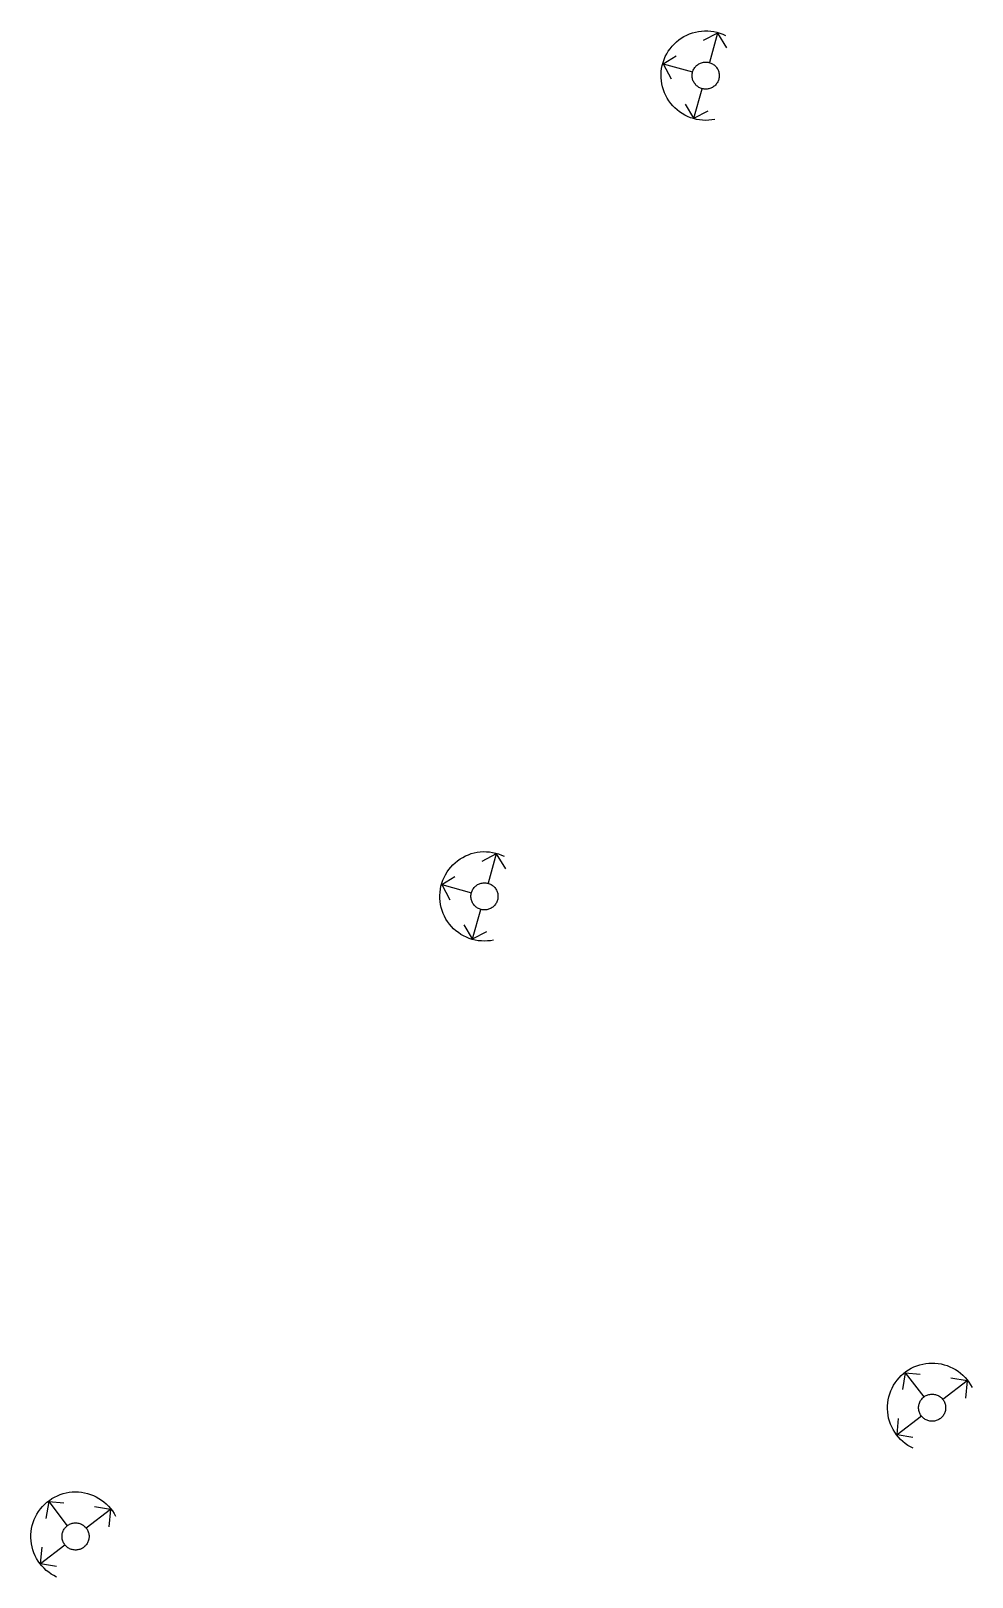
# Model space of a CAD drawing. Header units: inches. Extents: x 1390672 to 1398270, y 354915 to 360781.
# Drawn here: x 1392062 to 1392216.5, y 356012.5 to 356266.5 of the extents above; entities that cross this region are included whole.
import ezdxf

# ---------------------------------------------------------------- set-up
doc = ezdxf.new("R2010")
doc.units = ezdxf.units.IN
doc.header["$MEASUREMENT"] = 0

msp = doc.modelspace()

# ---------------------------------------------------------------- linework, layer by layer
for points in [[(1392174.32, 356251.92), (1392173.82, 356251.83), (1392173.31, 356251.78), (1392172.8, 356251.77), (1392172.3, 356251.79), (1392171.79, 356251.84), (1392171.29, 356251.93), (1392170.8, 356252.05), (1392170.32, 356252.21), (1392169.84, 356252.4), (1392169.39, 356252.62), (1392168.95, 356252.87), (1392168.52, 356253.16), (1392168.12, 356253.47), (1392167.74, 356253.8), (1392167.39, 356254.17), (1392167.06, 356254.56), (1392166.76, 356254.97), (1392166.49, 356255.39), (1392166.24, 356255.84), (1392166.03, 356256.3), (1392165.86, 356256.78), (1392165.71, 356257.27), (1392165.6, 356257.76), (1392165.52, 356258.26), (1392165.48, 356258.77), (1392165.48, 356259.28), (1392165.51, 356259.79), (1392165.57, 356260.29), (1392165.67, 356260.79), (1392165.8, 356261.28), (1392165.97, 356261.76), (1392166.17, 356262.23), (1392166.4, 356262.68), (1392166.66, 356263.11), (1392166.95, 356263.53), (1392167.27, 356263.93), (1392167.62, 356264.3), (1392167.99, 356264.65), (1392168.38, 356264.97), (1392168.8, 356265.26), (1392169.23, 356265.52), (1392169.68, 356265.76), (1392170.15, 356265.96), (1392170.63, 356266.12), (1392171.12, 356266.26), (1392171.62, 356266.36), (1392172.12, 356266.43), (1392172.63, 356266.46), (1392173.14, 356266.45), (1392173.64, 356266.41), (1392174.15, 356266.34), (1392174.64, 356266.23), (1392175.13, 356266.09), (1392175.61, 356265.91), (1392176.07, 356265.7)], [(1392174.75, 356266.09), (1392172.37, 356264.86)], [(1392174.75, 356266.09), (1392173.4, 356261.26)], [(1392174.75, 356266.09), (1392176.24, 356263.66)], [(1392165.83, 356261.06), (1392167.94, 356262.36)], [(1392165.83, 356261.06), (1392170.66, 356259.72)], [(1392165.83, 356261.06), (1392167.11, 356258.57)], [(1392175.03, 356259.12), (1392175.02, 356258.96), (1392175.01, 356258.81), (1392174.98, 356258.65), (1392174.94, 356258.5), (1392174.9, 356258.36), (1392174.84, 356258.21), (1392174.77, 356258.07), (1392174.69, 356257.94), (1392174.6, 356257.81), (1392174.51, 356257.69), (1392174.4, 356257.57), (1392174.29, 356257.46), (1392174.17, 356257.36), (1392174.05, 356257.27), (1392173.92, 356257.19), (1392173.78, 356257.12), (1392173.64, 356257.05), (1392173.49, 356257), (1392173.34, 356256.96), (1392173.19, 356256.92), (1392173.04, 356256.9), (1392172.88, 356256.89), (1392172.72, 356256.89), (1392172.57, 356256.9), (1392172.42, 356256.92), (1392172.26, 356256.96), (1392172.11, 356257), (1392171.97, 356257.05), (1392171.83, 356257.12), (1392171.69, 356257.19), (1392171.56, 356257.27), (1392171.43, 356257.36), (1392171.31, 356257.46), (1392171.2, 356257.57), (1392171.1, 356257.69), (1392171, 356257.81), (1392170.91, 356257.94), (1392170.84, 356258.07), (1392170.77, 356258.21), (1392170.71, 356258.36), (1392170.66, 356258.5), (1392170.62, 356258.65), (1392170.6, 356258.81), (1392170.58, 356258.96), (1392170.58, 356259.12), (1392170.58, 356259.27), (1392170.6, 356259.43), (1392170.62, 356259.58), (1392170.66, 356259.73), (1392170.71, 356259.88), (1392170.77, 356260.02), (1392170.84, 356260.16), (1392170.91, 356260.3), (1392171, 356260.43), (1392171.1, 356260.55), (1392171.2, 356260.66), (1392171.31, 356260.77), (1392171.43, 356260.87), (1392171.56, 356260.96), (1392171.69, 356261.05), (1392171.83, 356261.12), (1392171.97, 356261.18), (1392172.11, 356261.24), (1392172.26, 356261.28), (1392172.42, 356261.31), (1392172.57, 356261.33), (1392172.72, 356261.34), (1392172.88, 356261.34), (1392173.04, 356261.33), (1392173.19, 356261.31), (1392173.34, 356261.28), (1392173.49, 356261.24), (1392173.64, 356261.18), (1392173.78, 356261.12), (1392173.92, 356261.05), (1392174.05, 356260.96), (1392174.17, 356260.87), (1392174.29, 356260.77), (1392174.4, 356260.66), (1392174.51, 356260.55), (1392174.6, 356260.43), (1392174.69, 356260.3), (1392174.77, 356260.16), (1392174.84, 356260.02), (1392174.9, 356259.88), (1392174.94, 356259.73), (1392174.98, 356259.58), (1392175.01, 356259.43), (1392175.02, 356259.27), (1392175.03, 356259.12)], [(1392170.86, 356252.14), (1392172.2, 356256.97)], [(1392170.86, 356252.14), (1392169.46, 356254.42)], [(1392170.86, 356252.14), (1392173.19, 356253.34)], [(1392137.98, 356117.13), (1392137.48, 356117.05), (1392136.98, 356117), (1392136.47, 356116.98), (1392135.96, 356117), (1392135.46, 356117.05), (1392134.96, 356117.14), (1392134.46, 356117.26), (1392133.98, 356117.42), (1392133.51, 356117.61), (1392133.05, 356117.83), (1392132.61, 356118.08), (1392132.19, 356118.37), (1392131.79, 356118.68), (1392131.41, 356119.02), (1392131.05, 356119.38), (1392130.72, 356119.77), (1392130.42, 356120.18), (1392130.15, 356120.61), (1392129.91, 356121.05), (1392129.7, 356121.52), (1392129.52, 356121.99), (1392129.38, 356122.48), (1392129.26, 356122.97), (1392129.19, 356123.48), (1392129.15, 356123.98), (1392129.14, 356124.49), (1392129.17, 356125), (1392129.23, 356125.5), (1392129.33, 356126), (1392129.47, 356126.49), (1392129.63, 356126.97), (1392129.83, 356127.44), (1392130.06, 356127.89), (1392130.33, 356128.33), (1392130.62, 356128.74), (1392130.94, 356129.14), (1392131.28, 356129.51), (1392131.65, 356129.86), (1392132.05, 356130.18), (1392132.46, 356130.47), (1392132.9, 356130.73), (1392133.35, 356130.97), (1392133.82, 356131.17), (1392134.29, 356131.34), (1392134.78, 356131.47), (1392135.28, 356131.57), (1392135.79, 356131.64), (1392136.29, 356131.67), (1392136.8, 356131.66), (1392137.31, 356131.62), (1392137.81, 356131.55), (1392138.31, 356131.44), (1392138.79, 356131.3), (1392139.27, 356131.12), (1392139.73, 356130.91)], [(1392138.41, 356131.3), (1392136.03, 356130.08)], [(1392138.41, 356131.3), (1392137.07, 356126.47)], [(1392138.41, 356131.3), (1392139.91, 356128.87)], [(1392129.49, 356126.28), (1392131.61, 356127.57)], [(1392129.49, 356126.28), (1392134.32, 356124.93)], [(1392129.49, 356126.28), (1392130.78, 356123.78)], [(1392138.69, 356124.33), (1392138.69, 356124.17), (1392138.67, 356124.02), (1392138.64, 356123.87), (1392138.61, 356123.72), (1392138.56, 356123.57), (1392138.5, 356123.42), (1392138.43, 356123.28), (1392138.35, 356123.15), (1392138.27, 356123.02), (1392138.17, 356122.9), (1392138.07, 356122.78), (1392137.96, 356122.67), (1392137.84, 356122.57), (1392137.71, 356122.48), (1392137.58, 356122.4), (1392137.44, 356122.33), (1392137.3, 356122.26), (1392137.15, 356122.21), (1392137.01, 356122.17), (1392136.85, 356122.14), (1392136.7, 356122.11), (1392136.54, 356122.1), (1392136.39, 356122.1), (1392136.23, 356122.11), (1392136.08, 356122.14), (1392135.93, 356122.17), (1392135.78, 356122.21), (1392135.63, 356122.26), (1392135.49, 356122.33), (1392135.35, 356122.4), (1392135.22, 356122.48), (1392135.1, 356122.57), (1392134.98, 356122.67), (1392134.86, 356122.78), (1392134.76, 356122.9), (1392134.66, 356123.02), (1392134.58, 356123.15), (1392134.5, 356123.28), (1392134.43, 356123.42), (1392134.37, 356123.57), (1392134.33, 356123.72), (1392134.29, 356123.87), (1392134.26, 356124.02), (1392134.24, 356124.17), (1392134.24, 356124.33), (1392134.24, 356124.48), (1392134.26, 356124.64), (1392134.29, 356124.79), (1392134.33, 356124.94), (1392134.37, 356125.09), (1392134.43, 356125.24), (1392134.5, 356125.37), (1392134.58, 356125.51), (1392134.66, 356125.64), (1392134.76, 356125.76), (1392134.86, 356125.88), (1392134.98, 356125.98), (1392135.1, 356126.08), (1392135.22, 356126.18), (1392135.35, 356126.26), (1392135.49, 356126.33), (1392135.63, 356126.39), (1392135.78, 356126.45), (1392135.93, 356126.49), (1392136.08, 356126.52), (1392136.23, 356126.54), (1392136.39, 356126.55), (1392136.54, 356126.55), (1392136.7, 356126.54), (1392136.85, 356126.52), (1392137.01, 356126.49), (1392137.15, 356126.45), (1392137.3, 356126.39), (1392137.44, 356126.33), (1392137.58, 356126.26), (1392137.71, 356126.18), (1392137.84, 356126.08), (1392137.96, 356125.98), (1392138.07, 356125.88), (1392138.17, 356125.76), (1392138.27, 356125.64), (1392138.35, 356125.51), (1392138.43, 356125.37), (1392138.5, 356125.24), (1392138.56, 356125.09), (1392138.61, 356124.94), (1392138.64, 356124.79), (1392138.67, 356124.64), (1392138.69, 356124.48), (1392138.69, 356124.33)], [(1392134.52, 356117.35), (1392135.87, 356122.18)], [(1392134.52, 356117.35), (1392133.12, 356119.63)], [(1392134.52, 356117.35), (1392136.85, 356118.56)], [(1392206.89, 356033.68), (1392206.43, 356033.91), (1392206, 356034.17), (1392205.58, 356034.47), (1392205.19, 356034.79), (1392204.81, 356035.13), (1392204.47, 356035.5), (1392204.15, 356035.9), (1392203.85, 356036.31), (1392203.59, 356036.75), (1392203.36, 356037.2), (1392203.16, 356037.66), (1392202.99, 356038.14), (1392202.85, 356038.63), (1392202.75, 356039.13), (1392202.69, 356039.64), (1392202.66, 356040.14), (1392202.66, 356040.65), (1392202.7, 356041.16), (1392202.77, 356041.66), (1392202.88, 356042.16), (1392203.03, 356042.64), (1392203.2, 356043.12), (1392203.41, 356043.58), (1392203.65, 356044.03), (1392203.92, 356044.46), (1392204.22, 356044.87), (1392204.55, 356045.26), (1392204.9, 356045.63), (1392205.28, 356045.97), (1392205.68, 356046.28), (1392206.1, 356046.56), (1392206.54, 356046.82), (1392207, 356047.04), (1392207.47, 356047.23), (1392207.95, 356047.39), (1392208.44, 356047.51), (1392208.94, 356047.61), (1392209.45, 356047.66), (1392209.96, 356047.68), (1392210.46, 356047.67), (1392210.97, 356047.62), (1392211.47, 356047.53), (1392211.96, 356047.41), (1392212.45, 356047.26), (1392212.92, 356047.08), (1392213.38, 356046.86), (1392213.82, 356046.61), (1392214.25, 356046.33), (1392214.65, 356046.02), (1392215.03, 356045.68), (1392215.39, 356045.32), (1392215.72, 356044.94), (1392216.03, 356044.53), (1392216.3, 356044.11), (1392216.55, 356043.66)], [(1392205.57, 356046.09), (1392205.1, 356043.32)], [(1392205.57, 356046.09), (1392208.63, 356042.12)], [(1392205.57, 356046.09), (1392208.04, 356045.86)], [(1392215.73, 356044.77), (1392211.75, 356041.71)], [(1392215.73, 356044.77), (1392213.08, 356045.21)], [(1392215.73, 356044.77), (1392215.46, 356041.92)], [(1392212.21, 356040.35), (1392212.21, 356040.2), (1392212.19, 356040.04), (1392212.16, 356039.89), (1392212.13, 356039.74), (1392212.08, 356039.59), (1392212.02, 356039.44), (1392211.95, 356039.31), (1392211.87, 356039.17), (1392211.79, 356039.04), (1392211.69, 356038.92), (1392211.59, 356038.8), (1392211.48, 356038.7), (1392211.36, 356038.6), (1392211.23, 356038.5), (1392211.1, 356038.42), (1392210.96, 356038.35), (1392210.82, 356038.29), (1392210.67, 356038.23), (1392210.53, 356038.19), (1392210.37, 356038.16), (1392210.22, 356038.14), (1392210.06, 356038.13), (1392209.91, 356038.13), (1392209.75, 356038.14), (1392209.6, 356038.16), (1392209.45, 356038.19), (1392209.3, 356038.23), (1392209.15, 356038.29), (1392209.01, 356038.35), (1392208.87, 356038.42), (1392208.74, 356038.5), (1392208.62, 356038.6), (1392208.5, 356038.7), (1392208.38, 356038.8), (1392208.28, 356038.92), (1392208.18, 356039.04), (1392208.1, 356039.17), (1392208.02, 356039.31), (1392207.95, 356039.44), (1392207.89, 356039.59), (1392207.85, 356039.74), (1392207.81, 356039.89), (1392207.78, 356040.04), (1392207.76, 356040.2), (1392207.76, 356040.35), (1392207.76, 356040.51), (1392207.78, 356040.66), (1392207.81, 356040.81), (1392207.85, 356040.96), (1392207.89, 356041.11), (1392207.95, 356041.26), (1392208.02, 356041.4), (1392208.1, 356041.53), (1392208.18, 356041.66), (1392208.28, 356041.78), (1392208.38, 356041.9), (1392208.5, 356042.01), (1392208.62, 356042.11), (1392208.74, 356042.2), (1392208.87, 356042.28), (1392209.01, 356042.35), (1392209.15, 356042.42), (1392209.3, 356042.47), (1392209.45, 356042.51), (1392209.6, 356042.54), (1392209.75, 356042.57), (1392209.91, 356042.58), (1392210.06, 356042.58), (1392210.22, 356042.57), (1392210.37, 356042.54), (1392210.53, 356042.51), (1392210.67, 356042.47), (1392210.82, 356042.42), (1392210.96, 356042.35), (1392211.1, 356042.28), (1392211.23, 356042.2), (1392211.36, 356042.11), (1392211.48, 356042.01), (1392211.59, 356041.9), (1392211.69, 356041.78), (1392211.79, 356041.66), (1392211.87, 356041.53), (1392211.95, 356041.4), (1392212.02, 356041.26), (1392212.08, 356041.11), (1392212.13, 356040.96), (1392212.16, 356040.81), (1392212.19, 356040.66), (1392212.21, 356040.51), (1392212.21, 356040.35)], [(1392204.25, 356035.94), (1392208.22, 356038.99)], [(1392204.25, 356035.94), (1392204.49, 356038.6)], [(1392204.25, 356035.94), (1392206.83, 356035.5)], [(1392066.21, 356012.54), (1392065.76, 356012.77), (1392065.33, 356013.03), (1392064.91, 356013.32), (1392064.51, 356013.64), (1392064.14, 356013.99), (1392063.79, 356014.36), (1392063.47, 356014.75), (1392063.18, 356015.17), (1392062.92, 356015.6), (1392062.68, 356016.05), (1392062.48, 356016.52), (1392062.32, 356017), (1392062.18, 356017.49), (1392062.08, 356017.99), (1392062.01, 356018.49), (1392061.98, 356019), (1392061.99, 356019.51), (1392062.03, 356020.01), (1392062.1, 356020.52), (1392062.21, 356021.01), (1392062.35, 356021.5), (1392062.53, 356021.98), (1392062.74, 356022.44), (1392062.98, 356022.89), (1392063.25, 356023.32), (1392063.55, 356023.73), (1392063.88, 356024.12), (1392064.23, 356024.48), (1392064.61, 356024.82), (1392065.01, 356025.13), (1392065.43, 356025.42), (1392065.87, 356025.67), (1392066.33, 356025.9), (1392066.8, 356026.09), (1392067.28, 356026.25), (1392067.77, 356026.37), (1392068.27, 356026.46), (1392068.78, 356026.52), (1392069.28, 356026.54), (1392069.79, 356026.52), (1392070.3, 356026.47), (1392070.8, 356026.39), (1392071.29, 356026.27), (1392071.78, 356026.12), (1392072.25, 356025.93), (1392072.71, 356025.71), (1392073.15, 356025.46), (1392073.58, 356025.18), (1392073.98, 356024.88), (1392074.36, 356024.54), (1392074.72, 356024.18), (1392075.05, 356023.79), (1392075.36, 356023.39), (1392075.63, 356022.96), (1392075.88, 356022.52)], [(1392064.9, 356024.95), (1392064.43, 356022.18)], [(1392064.9, 356024.95), (1392067.96, 356020.97)], [(1392064.9, 356024.95), (1392067.37, 356024.72)], [(1392075.05, 356023.62), (1392071.08, 356020.56)], [(1392075.05, 356023.62), (1392072.41, 356024.07)], [(1392075.05, 356023.62), (1392074.79, 356020.78)], [(1392071.54, 356019.21), (1392071.54, 356019.05), (1392071.52, 356018.9), (1392071.49, 356018.74), (1392071.45, 356018.59), (1392071.41, 356018.44), (1392071.35, 356018.3), (1392071.28, 356018.16), (1392071.2, 356018.03), (1392071.12, 356017.9), (1392071.02, 356017.77), (1392070.92, 356017.66), (1392070.8, 356017.55), (1392070.69, 356017.45), (1392070.56, 356017.36), (1392070.43, 356017.28), (1392070.29, 356017.2), (1392070.15, 356017.14), (1392070, 356017.09), (1392069.85, 356017.04), (1392069.7, 356017.01), (1392069.55, 356016.99), (1392069.39, 356016.98), (1392069.24, 356016.98), (1392069.08, 356016.99), (1392068.93, 356017.01), (1392068.78, 356017.04), (1392068.63, 356017.09), (1392068.48, 356017.14), (1392068.34, 356017.2), (1392068.2, 356017.28), (1392068.07, 356017.36), (1392067.94, 356017.45), (1392067.82, 356017.55), (1392067.71, 356017.66), (1392067.61, 356017.77), (1392067.51, 356017.9), (1392067.43, 356018.03), (1392067.35, 356018.16), (1392067.28, 356018.3), (1392067.22, 356018.44), (1392067.17, 356018.59), (1392067.14, 356018.74), (1392067.11, 356018.9), (1392067.09, 356019.05), (1392067.09, 356019.21), (1392067.09, 356019.36), (1392067.11, 356019.52), (1392067.14, 356019.67), (1392067.17, 356019.82), (1392067.22, 356019.97), (1392067.28, 356020.11), (1392067.35, 356020.25), (1392067.43, 356020.39), (1392067.51, 356020.51), (1392067.61, 356020.64), (1392067.71, 356020.75), (1392067.82, 356020.86), (1392067.94, 356020.96), (1392068.07, 356021.05), (1392068.2, 356021.13), (1392068.34, 356021.21), (1392068.48, 356021.27), (1392068.63, 356021.32), (1392068.78, 356021.37), (1392068.93, 356021.4), (1392069.08, 356021.42), (1392069.24, 356021.43), (1392069.39, 356021.43), (1392069.55, 356021.42), (1392069.7, 356021.4), (1392069.85, 356021.37), (1392070, 356021.32), (1392070.15, 356021.27), (1392070.29, 356021.21), (1392070.43, 356021.13), (1392070.56, 356021.05), (1392070.69, 356020.96), (1392070.8, 356020.86), (1392070.92, 356020.75), (1392071.02, 356020.64), (1392071.12, 356020.51), (1392071.2, 356020.39), (1392071.28, 356020.25), (1392071.35, 356020.11), (1392071.41, 356019.97), (1392071.45, 356019.82), (1392071.49, 356019.67), (1392071.52, 356019.52), (1392071.54, 356019.36), (1392071.54, 356019.21)], [(1392063.57, 356014.79), (1392067.55, 356017.85)], [(1392063.57, 356014.79), (1392063.82, 356017.45)], [(1392063.57, 356014.79), (1392066.16, 356014.35)]]:
    msp.add_lwpolyline(points)

doc.saveas('drawing.dxf')
